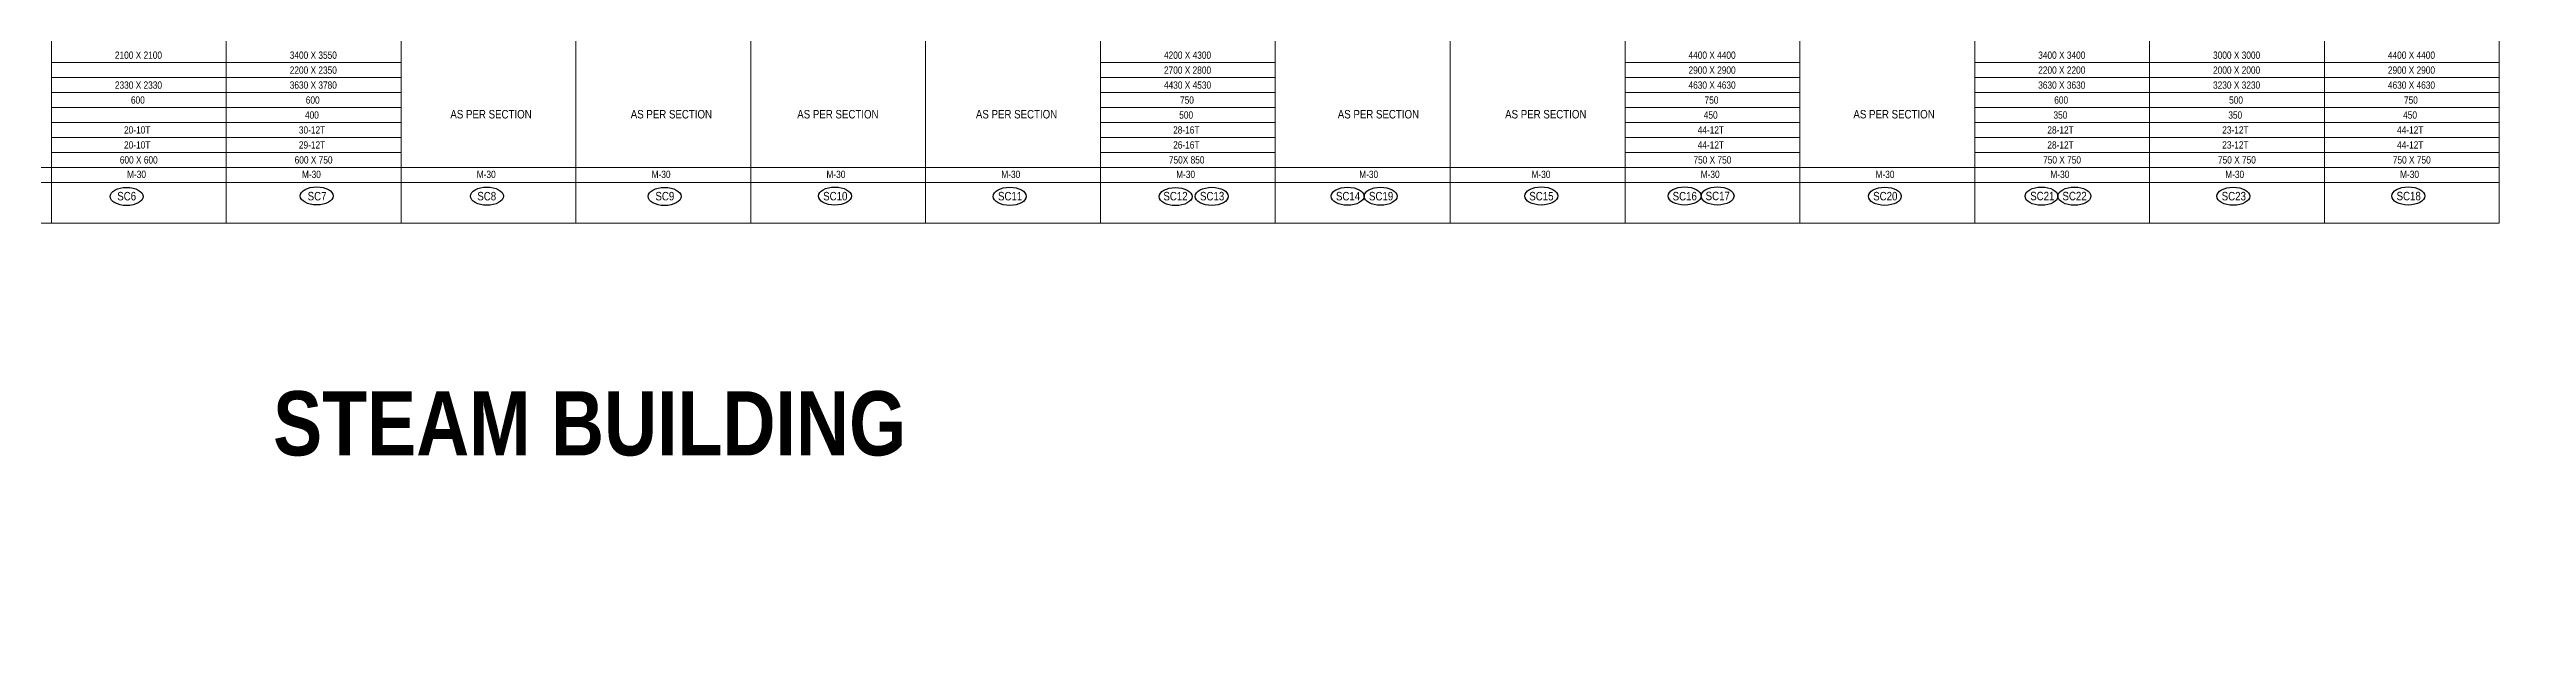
# Model space of a CAD drawing. Header units: millimetres. Extents: x 1112055 to 3390982, y -148532 to 766891.
# Drawn here: x 2120045 to 2222517, y 4147 to 28875 of the extents above; entities that cross this region are included whole.
import ezdxf
from ezdxf.enums import TextEntityAlignment as Align

# ---------------------------------------------------------------- set-up
doc = ezdxf.new("R2010")
doc.units = ezdxf.units.MM
for name, color, linetype, lineweight in [('B COLSCH', 204, 'Continuous', 20), ('B TITLE BLOCK', 250, 'Continuous', 0), ('tb text', 7, 'Continuous', 13)]:
    doc.layers.add(name, color=color, linetype=linetype, lineweight=lineweight)
doc.layers.add('B TEXT', color=7, linetype='Continuous')
doc.styles.add('SWINC', font='swissc.ttf')

msp = doc.modelspace()

# ---------------------------------------------------------------- linework, layer by layer
at = {"layer": 'B COLSCH', "color": 250, "lineweight": 0}
for p, q in [((2221391.2, 87949.3), (2221391.2, 21698.7)), ((2120121.5, 86630.3), (2120121.5, 21698.7)), ((2127355.1, 86630.3), (2127355.1, 21698.7)), ((2134588.6, 86630.3), (2134588.6, 21698.7)), ((2141822.2, 86630.3), (2141822.2, 21698.7)), ((2149055.7, 86630.3), (2149055.7, 21698.7)), ((2156289.3, 86630.3), (2156289.3, 21698.7)), ((2163522.8, 86630.3), (2163522.8, 21698.7)), ((2170756.4, 86630.3), (2170756.4, 21698.7)), ((2177989.9, 86630.3), (2177989.9, 21698.7)), ((2185223.4, 86630.3), (2185223.4, 21698.7)), ((2192457, 86630.3), (2192457, 21698.7)), ((2199690.5, 86630.3), (2199690.5, 21698.7)), ((2206924.1, 86630.3), (2206924.1, 21698.7)), ((2214157.6, 86630.3), (2214157.6, 21698.7)), ((2120121.5, 28332.5), (2134588.6, 28332.5)), ((2120121.5, 27713.6), (2134588.6, 27713.6)), ((2163522.8, 28332.5), (2170756.4, 28332.5)), ((2163522.8, 27713.6), (2170756.4, 27713.6)), ((2185223.4, 28332.5), (2192457, 28332.5)), ((2185223.4, 27713.6), (2192457, 27713.6)), ((2199690.5, 28332.5), (2221391.2, 28332.5)), ((2199690.5, 27713.6), (2221391.2, 27713.6)), ((2120121.5, 27094.8), (2134588.6, 27094.8)), ((2163522.8, 27094.8), (2170756.4, 27094.8)), ((2185223.4, 27094.8), (2192457, 27094.8)), ((2199690.5, 27094.8), (2221391.2, 27094.8)), ((2120121.5, 26475.9), (2134588.6, 26475.9)), ((2120121.5, 25857), (2134588.6, 25857)), ((2163522.8, 26475.9), (2170756.4, 26475.9)), ((2163522.8, 25857), (2170756.4, 25857)), ((2185223.4, 26475.9), (2192457, 26475.9)), ((2185223.4, 25857), (2192457, 25857)), ((2199690.5, 26475.9), (2221391.2, 26475.9)), ((2199690.5, 25857), (2221391.2, 25857)), ((2120121.5, 25238.2), (2134588.6, 25238.2)), ((2120121.5, 24619.3), (2134588.6, 24619.3)), ((2163522.8, 25238.2), (2170756.4, 25238.2)), ((2163522.8, 24619.3), (2170756.4, 24619.3)), ((2185223.4, 25238.2), (2192457, 25238.2)), ((2185223.4, 24619.3), (2192457, 24619.3)), ((2199690.5, 25238.2), (2221391.2, 25238.2)), ((2199690.5, 24619.3), (2221391.2, 24619.3)), ((2079293.2, 24000.5), (2221391.2, 24000.5)), ((2079293.2, 23381.6), (2221391.2, 23381.6)), ((2079293.2, 21698.7), (2221391.2, 21698.7))]:
    msp.add_line(p, q, dxfattribs=at)
at = {"layer": 'B TEXT', "color": 250}
for centre in [(2123235.4, 22797.6), (2131098.6, 22822.3), (2138138.6, 22811), (2145492.4, 22798.1), (2152535.1, 22814.8), (2159767.6, 22804), (2166630.9, 22795.4), (2168127.7, 22803.9), (2173748, 22808.5), (2175110.5, 22808.5), (2181759.4, 22819.3), (2187688.9, 22819.3), (2189051.4, 22819.3), (2195973.5, 22805), (2202454.2, 22811), (2203816.7, 22811), (2210388.2, 22807.7), (2217628.7, 22819.3)]:
    msp.add_ellipse(centre, major_axis=(681.3, 0), ratio=0.54926393, dxfattribs=at)
at = {"layer": 'B TITLE BLOCK', "color": 1, "const_width": 8.39}
msp.add_lwpolyline([(2078172.1, 89197.9), (2078172.1, 4151.5), (2233571.1, 4151.5), (2233571.1, 89197.9)], close=True, dxfattribs=at)
at = {"layer": 'B TITLE BLOCK', "color": 250, "lineweight": 0, "const_width": 8.39}
msp.add_lwpolyline([(2078545.8, 88824.2), (2078545.8, 4525.2), (2233197.4, 4525.2), (2233197.4, 88824.2)], close=True, dxfattribs=at)

# ---------------------------------------------------------------- texts
at = {"layer": 'B TEXT', "style": 'SWINC'}
for s, p in [('2100 X 2100', (2122749.5, 28403.3)), ('3400 X 3550', (2129983.1, 28403.3)), ('4200 X 4300', (2166150.8, 28403.3)), ('4400 X 4400', (2187851.4, 28403.3)), ('3400 X 3400', (2202318.5, 28403.3)), ('3000 X 3000', (2209552.1, 28403.3)), ('4400 X 4400', (2216785.6, 28403.3)), ('2200 X 2350', (2129983.1, 27784.4)), ('2700 X 2800', (2166150.8, 27784.4)), ('2900 X 2900', (2187851.4, 27784.4)), ('2200 X 2200', (2202318.5, 27784.4)), ('2000 X 2000', (2209552.1, 27784.4)), ('2900 X 2900', (2216785.6, 27784.4)), ('2330 X 2330', (2122749.5, 27165.5)), ('600', (2123413.4, 26546.7)), ('3630 X 3780', (2129983.1, 27165.5)), ('600', (2130646.9, 26546.7)), ('4430 X 4530', (2166150.8, 27165.5)), ('750', (2166814.7, 26546.7)), ('4630 X 4630', (2187851.4, 27165.5)), ('750', (2188515.3, 26546.7)), ('3630 X 3630', (2202318.5, 27165.5)), ('600', (2202982.4, 26546.7)), ('3230 X 3230', (2209552.1, 27165.5)), ('500', (2210215.9, 26546.7)), ('4630 X 4630', (2216785.6, 27165.5)), ('750', (2217449.5, 26546.7)), ('20-10T', (2123128.1, 25308.9)), ('30-12T', (2130361.7, 25308.9)), ('400', (2130613.8, 25927.8)), ('28-16T', (2166529.4, 25308.9)), ('500', (2166781.6, 25927.8)), ('44-12T', (2188230, 25308.9)), ('450', (2188482.2, 25927.8)), ('28-12T', (2202697.1, 25308.9)), ('350', (2202949.3, 25927.8)), ('23-12T', (2209930.7, 25308.9)), ('350', (2210182.8, 25927.8)), ('44-12T', (2217164.2, 25308.9)), ('450', (2217416.4, 25927.8)), ('20-10T', (2123128.1, 24690.1)), ('29-12T', (2130361.7, 24690.1)), ('26-16T', (2166529.4, 24690.1)), ('44-12T', (2188230, 24690.1)), ('28-12T', (2202697.1, 24690.1)), ('23-12T', (2209930.7, 24690.1)), ('44-12T', (2217164.2, 24690.1)), ('600 X 600', (2122953, 24071.2)), ('M-30', (2123253.6, 23473.9)), ('600 X 750', (2130186.6, 24071.2)), ('M-30', (2130487.1, 23473.9)), ('M-30', (2137720.7, 23473.9)), ('M-30', (2144954.2, 23473.9)), ('M-30', (2152187.8, 23473.9)), ('M-30', (2159421.3, 23473.9)), ('750X 850', (2166354.3, 24071.2)), ('M-30', (2166654.8, 23473.9)), ('M-30', (2174227.7, 23473.9)), ('M-30', (2181355.2, 23473.9)), ('750 X 750', (2188054.9, 24071.2)), ('M-30', (2188355.5, 23473.9)), ('M-30', (2195589, 23473.9)), ('750 X 750', (2202522, 24071.2)), ('M-30', (2202822.6, 23473.9)), ('750 X 750', (2209755.6, 24071.2)), ('M-30', (2210056.1, 23473.9)), ('750 X 750', (2216989.1, 24071.2)), ('M-30', (2217289.7, 23473.9))]:
    msp.add_text(s, height=300, dxfattribs=at).set_placement(p, align=Align.BOTTOM_LEFT)
at = {"layer": 'B TEXT', "color": 6, "style": 'SWINC'}
for s, p in [('AS PER SECTION', (2136628.3, 26025.9)), ('AS PER SECTION', (2144089.4, 26025.9)), ('AS PER SECTION', (2150978.5, 26025.9)), ('AS PER SECTION', (2158369.9, 26025.9)), ('AS PER SECTION', (2173339.9, 26025.9)), ('AS PER SECTION', (2180263.5, 26025.9)), ('AS PER SECTION', (2194672.2, 26025.9)), ('SC6', (2122847.3, 22636.4)), ('SC7', (2130723.7, 22636.4)), ('SC8', (2137742.9, 22636.4)), ('SC9', (2145111.8, 22636.4)), ('SC10', (2152050.7, 22636.4)), ('SC11', (2159284.2, 22636.4)), ('SC12', (2166126.2, 22636.4)), ('SC13', (2167641.5, 22636.4)), ('SC14', (2173264.6, 22636.4)), ('SC19', (2174632.8, 22636.4)), ('SC15', (2181264.2, 22636.4)), ('SC16', (2187193.7, 22636.4)), ('SC17', (2188560, 22644.8)), ('SC20', (2195490.4, 22636.4)), ('SC21', (2201987, 22640.7)), ('SC22', (2203321.8, 22640.4)), ('SC23', (2209909.4, 22636.4)), ('SC18', (2217144.3, 22640.9))]:
    msp.add_text(s, height=350, dxfattribs=at).set_placement(p)
at = {"layer": 'B TITLE BLOCK', "color": 251, "insert": (2224812.6, 17466.5), "char_height": 255.214, "attachment_point": 2, "style": 'SWINC'}
msp.add_mtext_dynamic_manual_height_columns('\\pxsm1,qj;{\\fBankGothic Lt BT|b0|i0|c0|p34;BHOOMI\\P\\ps*,q*;\\fGost|b0|i0|c0|p2;\\H0.8x;- CONSULTANTS -\\C1; }', width=667332.186, gutter_width=0, heights=[93867.9], dxfattribs=at)
at = {"layer": 'tb text', "insert": (2129296.3, 14743.8), "char_height": 2656.103, "width": 29007.649, "attachment_point": 1, "style": 'SWINC'}
msp.add_mtext('{\\fSwis721 Cn BT|b1|i0|c0|p34;STEAM BUILDING}', dxfattribs=at)

doc.saveas('drawing.dxf')
